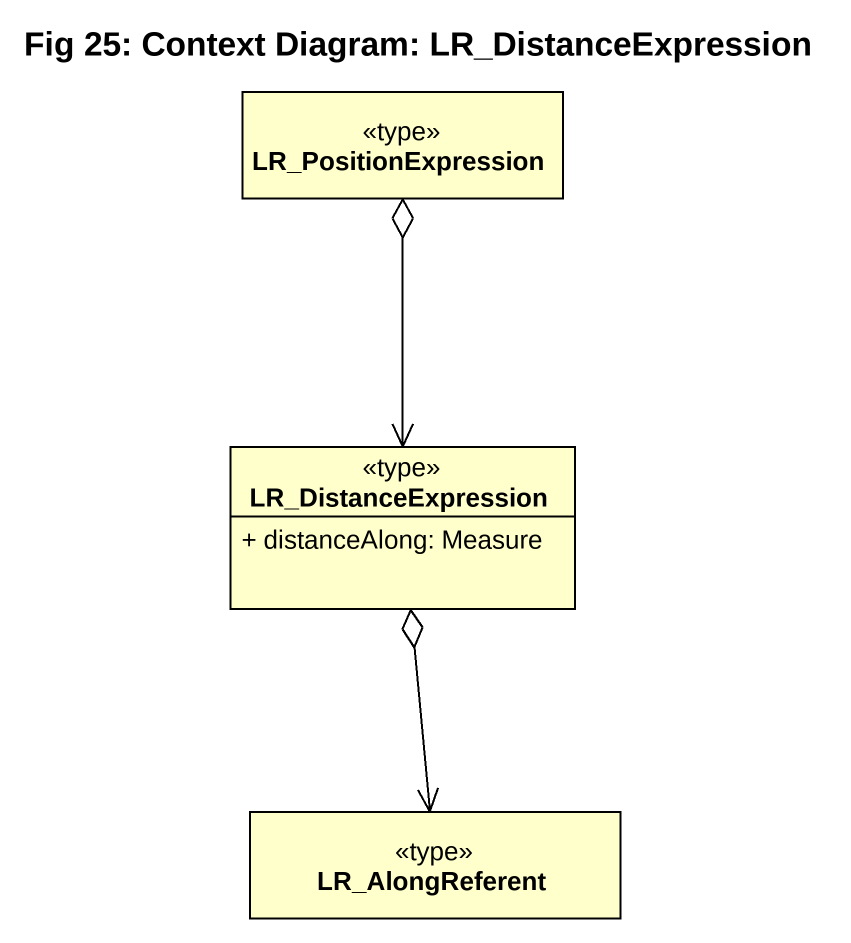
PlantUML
@startuml
title Fig 25: Context Diagram: LR_DistanceExpression
hide circle
hide empty members
skinparam classAttributeIconSize 0
class LR_PositionExpression <<type>>
class LR_DistanceExpression <<type>> {
  + distanceAlong: Measure
}
class LR_AlongReferent <<type>>
LR_DistanceExpression <-up-o LR_PositionExpression
LR_DistanceExpression o--> LR_AlongReferent
@enduml
